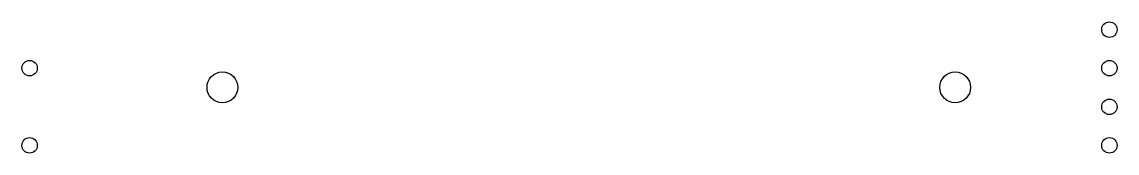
# Model space of a CAD drawing. Extents: x 0 to 71, y 0 to 8.5.
import ezdxf

# ---------------------------------------------------------------- set-up
doc = ezdxf.new("R2010")
doc.units = 0
doc.layers.get('0').update_dxf_attribs({"linetype": 'CONTINUOUS'})

msp = doc.modelspace()

# ---------------------------------------------------------------- linework, layer by layer
for centre, radius in [((70.5, 8), 0.5), ((0.5, 5.5), 0.5), ((70.5, 5.5), 0.5), ((13, 4.259), 1), ((60.5, 4.259), 1), ((70.5, 3), 0.5), ((0.5, 0.5), 0.5), ((70.5, 0.5), 0.5)]:
    msp.add_circle(centre, radius)

doc.saveas('drawing.dxf')
